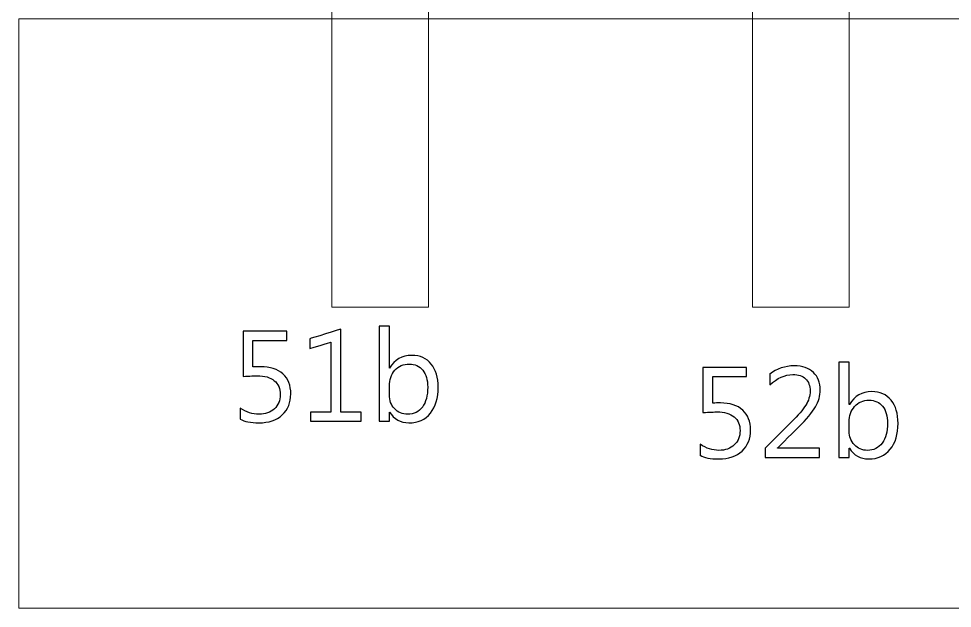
# Model space of a CAD drawing. Header units: centimetres. Extents: x -494 to 505, y -672 to 577.
# Drawn here: x 2.4 to 80.5, y -24.5 to 24.8 of the extents above; entities that cross this region are included whole.
import ezdxf

# ---------------------------------------------------------------- set-up
doc = ezdxf.new("R2010")
doc.units = ezdxf.units.CM
doc.header["$MEASUREMENT"] = 0
doc.layers.add('Camada 1', color=7, linetype='Continuous')
doc.layers.add('Camada 2', color=10, linetype='Continuous')

msp = doc.modelspace()

# ---------------------------------------------------------------- linework, layer by layer
at = {"layer": 'Camada 1', "lineweight": 9}
for points in [[(28.62453, 0.691896), (36.68649, 0.691896), (36.68649, 49.554384), (28.62453, 49.554384), (28.62453, 0.691896)], [(63.77813, 0.691896), (71.84009, 0.691896), (71.84009, 49.554384), (63.77813, 49.554384), (63.77813, 0.691896)], [(2.444242, -24.468328), (202.85837, -24.468328), (202.85837, 24.816308), (2.444242, 24.816308), (2.444242, -24.468328)]]:
    msp.add_lwpolyline(points, close=True, dxfattribs=at)
at = {"layer": 'Camada 2'}
for points, knots in [([(20.960588, -8.65124), (20.960588, -8.65124), (20.960588, -7.737348), (20.960588, -7.737348), (20.960588, -7.737348), (21.474938, -8.074152), (21.998178, -8.242808), (22.530308, -8.242808), (22.530308, -8.242808), (23.062692, -8.242808), (23.490936, -8.092186), (23.817072, -7.791196), (23.817072, -7.791196), (24.141684, -7.49173), (24.304752, -7.092188), (24.304752, -6.595618), (24.304752, -6.595618), (24.304752, -6.102858), (24.137874, -5.71754), (23.806404, -5.441696), (23.806404, -5.441696), (23.473156, -5.165598), (22.998176, -5.027676), (22.378162, -5.027676), (22.378162, -5.027676), (22.168358, -5.027676), (21.77415, -5.049012), (21.197062, -5.090414), (21.197062, -5.090414), (21.197062, -5.090414), (21.197062, -1.307084), (21.197062, -1.307084), (21.197062, -1.307084), (21.197062, -1.307084), (24.842216, -1.307084), (24.842216, -1.307084), (24.842216, -1.307084), (24.842216, -1.307084), (24.842216, -2.081276), (24.842216, -2.081276), (24.842216, -2.081276), (24.842216, -2.081276), (22.01418, -2.081276), (22.01418, -2.081276), (22.01418, -2.081276), (22.01418, -2.081276), (22.01418, -4.29641), (22.01418, -4.29641), (22.01418, -4.29641), (22.245574, -4.282186), (22.45868, -4.27482), (22.655784, -4.27482), (22.655784, -4.27482), (23.460456, -4.27482), (24.08428, -4.477512), (24.52497, -4.88061), (24.52497, -4.88061), (24.965914, -5.283962), (25.186386, -5.837682), (25.186386, -6.540246), (25.186386, -6.540246), (25.186386, -7.267702), (24.949912, -7.853934), (24.474932, -8.296402), (24.474932, -8.296402), (23.999952, -8.740902), (23.34768, -8.963152), (22.521418, -8.963152), (22.521418, -8.963152), (21.824442, -8.963152), (21.304504, -8.859266), (20.960588, -8.65124)], [0, 0, 0, 0, 0.052631579, 0.052631579, 0.052631579, 0.052631589, 0.105263158, 0.105263158, 0.105263158, 0.105263168, 0.157894737, 0.157894737, 0.157894737, 0.157894747, 0.210526316, 0.210526316, 0.210526316, 0.210526326, 0.263157895, 0.263157895, 0.263157895, 0.263157905, 0.315789474, 0.315789474, 0.315789474, 0.315789484, 0.368421053, 0.368421053, 0.368421053, 0.368421063, 0.421052632, 0.421052632, 0.421052632, 0.421052642, 0.473684211, 0.473684211, 0.473684211, 0.473684221, 0.526315789, 0.526315789, 0.526315789, 0.526315799, 0.578947368, 0.578947368, 0.578947368, 0.578947378, 0.631578947, 0.631578947, 0.631578947, 0.631578957, 0.684210526, 0.684210526, 0.684210526, 0.684210536, 0.736842105, 0.736842105, 0.736842105, 0.736842115, 0.789473684, 0.789473684, 0.789473684, 0.789473694, 0.842105263, 0.842105263, 0.842105263, 0.842105273, 0.894736842, 0.894736842, 0.894736842, 0.894736852, 1, 1, 1, 1]), ([(31.078932, -8.83412), (31.078932, -8.83412), (26.820876, -8.83412), (26.820876, -8.83412), (26.820876, -8.83412), (26.820876, -8.83412), (26.820876, -8.081518), (26.820876, -8.081518), (26.820876, -8.081518), (26.820876, -8.081518), (28.519628, -8.081518), (28.519628, -8.081518), (28.519628, -8.081518), (28.519628, -8.081518), (28.519628, -2.228342), (28.519628, -2.228342), (28.519628, -2.228342), (28.519628, -2.228342), (26.777696, -2.748026), (26.777696, -2.748026), (26.777696, -2.748026), (26.777696, -2.748026), (26.777696, -1.930908), (26.777696, -1.930908), (26.777696, -1.930908), (26.777696, -1.930908), (29.379926, -1.135126), (29.379926, -1.135126), (29.379926, -1.135126), (29.379926, -1.135126), (29.379926, -8.081518), (29.379926, -8.081518), (29.379926, -8.081518), (29.379926, -8.081518), (31.078932, -8.081518), (31.078932, -8.081518), (31.078932, -8.081518), (31.078932, -8.081518), (31.078932, -8.83412), (31.078932, -8.83412)], [0, 0, 0, 0, 0.090909091, 0.090909091, 0.090909091, 0.090909101, 0.181818182, 0.181818182, 0.181818182, 0.181818192, 0.272727273, 0.272727273, 0.272727273, 0.272727283, 0.363636364, 0.363636364, 0.363636364, 0.363636374, 0.454545455, 0.454545455, 0.454545455, 0.454545465, 0.545454545, 0.545454545, 0.545454545, 0.545454555, 0.636363636, 0.636363636, 0.636363636, 0.636363646, 0.727272727, 0.727272727, 0.727272727, 0.727272737, 0.818181818, 0.818181818, 0.818181818, 0.818181828, 1, 1, 1, 1]), ([(33.444434, -8.063484), (33.444434, -8.063484), (33.423098, -8.063484), (33.423098, -8.063484), (33.423098, -8.063484), (33.423098, -8.063484), (33.423098, -8.83412), (33.423098, -8.83412), (33.423098, -8.83412), (33.423098, -8.83412), (32.5628, -8.83412), (32.5628, -8.83412), (32.5628, -8.83412), (32.5628, -8.83412), (32.5628, -0.877062), (32.5628, -0.877062), (32.5628, -0.877062), (32.5628, -0.877062), (33.423098, -0.877062), (33.423098, -0.877062), (33.423098, -0.877062), (33.423098, -0.877062), (33.423098, -4.39674), (33.423098, -4.39674), (33.423098, -4.39674), (33.423098, -4.39674), (33.444434, -4.39674), (33.444434, -4.39674), (33.444434, -4.39674), (33.867598, -3.685286), (34.487612, -3.32867), (35.302952, -3.32867), (35.302952, -3.32867), (35.99307, -3.32867), (36.532312, -3.5687), (36.922964, -4.050792), (36.922964, -4.050792), (37.31387, -4.532884), (37.509196, -5.178044), (37.509196, -5.988304), (37.509196, -5.988304), (37.509196, -6.887972), (37.290502, -7.610094), (36.853114, -8.151368), (36.853114, -8.151368), (36.414202, -8.692642), (35.815524, -8.963152), (35.055556, -8.963152), (35.055556, -8.963152), (34.34588, -8.963152), (33.808416, -8.66394), (33.444434, -8.063484)], [0, 0, 0, 0, 0.071428571, 0.071428571, 0.071428571, 0.071428581, 0.142857143, 0.142857143, 0.142857143, 0.142857153, 0.214285714, 0.214285714, 0.214285714, 0.214285724, 0.285714286, 0.285714286, 0.285714286, 0.285714296, 0.357142857, 0.357142857, 0.357142857, 0.357142867, 0.428571429, 0.428571429, 0.428571429, 0.428571439, 0.5, 0.5, 0.5, 0.50000001, 0.571428571, 0.571428571, 0.571428571, 0.571428581, 0.642857143, 0.642857143, 0.642857143, 0.642857153, 0.714285714, 0.714285714, 0.714285714, 0.714285724, 0.785714286, 0.785714286, 0.785714286, 0.785714296, 0.857142857, 0.857142857, 0.857142857, 0.857142867, 1, 1, 1, 1]), ([(71.874634, -11.086084), (71.874634, -11.086084), (71.853298, -11.086084), (71.853298, -11.086084), (71.853298, -11.086084), (71.853298, -11.086084), (71.853298, -11.85672), (71.853298, -11.85672), (71.853298, -11.85672), (71.853298, -11.85672), (70.993, -11.85672), (70.993, -11.85672), (70.993, -11.85672), (70.993, -11.85672), (70.993, -3.899662), (70.993, -3.899662), (70.993, -3.899662), (70.993, -3.899662), (71.853298, -3.899662), (71.853298, -3.899662), (71.853298, -3.899662), (71.853298, -3.899662), (71.853298, -7.41934), (71.853298, -7.41934), (71.853298, -7.41934), (71.853298, -7.41934), (71.874634, -7.41934), (71.874634, -7.41934), (71.874634, -7.41934), (72.297798, -6.707886), (72.917812, -6.35127), (73.733152, -6.35127), (73.733152, -6.35127), (74.42327, -6.35127), (74.962512, -6.5913), (75.353164, -7.073392), (75.353164, -7.073392), (75.74407, -7.555484), (75.939396, -8.200644), (75.939396, -9.010904), (75.939396, -9.010904), (75.939396, -9.910572), (75.720702, -10.632694), (75.283314, -11.173968), (75.283314, -11.173968), (74.844402, -11.715242), (74.245724, -11.985752), (73.485756, -11.985752), (73.485756, -11.985752), (72.77608, -11.985752), (72.238616, -11.68654), (71.874634, -11.086084)], [0, 0, 0, 0, 0.071428571, 0.071428571, 0.071428571, 0.071428581, 0.142857143, 0.142857143, 0.142857143, 0.142857153, 0.214285714, 0.214285714, 0.214285714, 0.214285724, 0.285714286, 0.285714286, 0.285714286, 0.285714296, 0.357142857, 0.357142857, 0.357142857, 0.357142867, 0.428571429, 0.428571429, 0.428571429, 0.428571439, 0.5, 0.5, 0.5, 0.50000001, 0.571428571, 0.571428571, 0.571428571, 0.571428581, 0.642857143, 0.642857143, 0.642857143, 0.642857153, 0.714285714, 0.714285714, 0.714285714, 0.714285724, 0.785714286, 0.785714286, 0.785714286, 0.785714296, 0.857142857, 0.857142857, 0.857142857, 0.857142867, 1, 1, 1, 1]), ([(33.423098, -5.88772), (33.423098, -5.88772), (33.423098, -6.640576), (33.423098, -6.640576), (33.423098, -6.640576), (33.423098, -7.086854), (33.568132, -7.464806), (33.856676, -7.776718), (33.856676, -7.776718), (34.14522, -8.086852), (34.512758, -8.242808), (34.957004, -8.242808), (34.957004, -8.242808), (35.47872, -8.242808), (35.887152, -8.041894), (36.183062, -7.642352), (36.183062, -7.642352), (36.478718, -7.241032), (36.627308, -6.68528), (36.627308, -5.972048), (36.627308, -5.972048), (36.627308, -5.371592), (36.489386, -4.900422), (36.21151, -4.559808), (36.21151, -4.559808), (35.935666, -4.219448), (35.561016, -4.049014), (35.087814, -4.049014), (35.087814, -4.049014), (34.587942, -4.049014), (34.18459, -4.223004), (33.880044, -4.572508), (33.880044, -4.572508), (33.575498, -4.921758), (33.423098, -5.360924), (33.423098, -5.88772)], [0, 0, 0, 0, 0.1, 0.1, 0.1, 0.10000001, 0.2, 0.2, 0.2, 0.20000001, 0.3, 0.3, 0.3, 0.30000001, 0.4, 0.4, 0.4, 0.40000001, 0.5, 0.5, 0.5, 0.50000001, 0.6, 0.6, 0.6, 0.60000001, 0.7, 0.7, 0.7, 0.70000001, 0.8, 0.8, 0.8, 0.80000001, 1, 1, 1, 1]), ([(59.390788, -11.67384), (59.390788, -11.67384), (59.390788, -10.759948), (59.390788, -10.759948), (59.390788, -10.759948), (59.905138, -11.096752), (60.428378, -11.265408), (60.960508, -11.265408), (60.960508, -11.265408), (61.492892, -11.265408), (61.921136, -11.114786), (62.247272, -10.813796), (62.247272, -10.813796), (62.571884, -10.51433), (62.734952, -10.114788), (62.734952, -9.618218), (62.734952, -9.618218), (62.734952, -9.125458), (62.568074, -8.74014), (62.236604, -8.464296), (62.236604, -8.464296), (61.903356, -8.188198), (61.428376, -8.050276), (60.808362, -8.050276), (60.808362, -8.050276), (60.598558, -8.050276), (60.20435, -8.071612), (59.627262, -8.113014), (59.627262, -8.113014), (59.627262, -8.113014), (59.627262, -4.329684), (59.627262, -4.329684), (59.627262, -4.329684), (59.627262, -4.329684), (63.272416, -4.329684), (63.272416, -4.329684), (63.272416, -4.329684), (63.272416, -4.329684), (63.272416, -5.103876), (63.272416, -5.103876), (63.272416, -5.103876), (63.272416, -5.103876), (60.44438, -5.103876), (60.44438, -5.103876), (60.44438, -5.103876), (60.44438, -5.103876), (60.44438, -7.31901), (60.44438, -7.31901), (60.44438, -7.31901), (60.675774, -7.304786), (60.88888, -7.29742), (61.085984, -7.29742), (61.085984, -7.29742), (61.890656, -7.29742), (62.51448, -7.500112), (62.95517, -7.90321), (62.95517, -7.90321), (63.396114, -8.306562), (63.616586, -8.860282), (63.616586, -9.562846), (63.616586, -9.562846), (63.616586, -10.290302), (63.380112, -10.876534), (62.905132, -11.319002), (62.905132, -11.319002), (62.430152, -11.763502), (61.77788, -11.985752), (60.951618, -11.985752), (60.951618, -11.985752), (60.254642, -11.985752), (59.734704, -11.881866), (59.390788, -11.67384)], [0, 0, 0, 0, 0.052631579, 0.052631579, 0.052631579, 0.052631589, 0.105263158, 0.105263158, 0.105263158, 0.105263168, 0.157894737, 0.157894737, 0.157894737, 0.157894747, 0.210526316, 0.210526316, 0.210526316, 0.210526326, 0.263157895, 0.263157895, 0.263157895, 0.263157905, 0.315789474, 0.315789474, 0.315789474, 0.315789484, 0.368421053, 0.368421053, 0.368421053, 0.368421063, 0.421052632, 0.421052632, 0.421052632, 0.421052642, 0.473684211, 0.473684211, 0.473684211, 0.473684221, 0.526315789, 0.526315789, 0.526315789, 0.526315799, 0.578947368, 0.578947368, 0.578947368, 0.578947378, 0.631578947, 0.631578947, 0.631578947, 0.631578957, 0.684210526, 0.684210526, 0.684210526, 0.684210536, 0.736842105, 0.736842105, 0.736842105, 0.736842115, 0.789473684, 0.789473684, 0.789473684, 0.789473694, 0.842105263, 0.842105263, 0.842105263, 0.842105273, 0.894736842, 0.894736842, 0.894736842, 0.894736852, 1, 1, 1, 1]), ([(69.369432, -11.85672), (69.369432, -11.85672), (64.831722, -11.85672), (64.831722, -11.85672), (64.831722, -11.85672), (64.831722, -11.85672), (64.831722, -11.093196), (64.831722, -11.093196), (64.831722, -11.093196), (64.831722, -11.093196), (67.025266, -8.89254), (67.025266, -8.89254), (67.025266, -8.89254), (67.586098, -8.331708), (67.985894, -7.865618), (68.224146, -7.492746), (68.224146, -7.492746), (68.46443, -7.120128), (68.584318, -6.720332), (68.584318, -6.297422), (68.584318, -6.297422), (68.584318, -5.863844), (68.46062, -5.526786), (68.2117, -5.288534), (68.2117, -5.288534), (67.962526, -5.050282), (67.609466, -4.931918), (67.150742, -4.931918), (67.150742, -4.931918), (66.478658, -4.931918), (65.835276, -5.218684), (65.218818, -5.792216), (65.218818, -5.792216), (65.218818, -5.792216), (65.218818, -4.888992), (65.218818, -4.888992), (65.218818, -4.888992), (65.806574, -4.430014), (66.491104, -4.200652), (67.27063, -4.200652), (67.27063, -4.200652), (67.942714, -4.200652), (68.471542, -4.383532), (68.85686, -4.74726), (68.85686, -4.74726), (69.242178, -5.110988), (69.433948, -5.600446), (69.433948, -6.213348), (69.433948, -6.213348), (69.433948, -6.69544), (69.30136, -7.168388), (69.034152, -7.629144), (69.034152, -7.629144), (68.768976, -8.089646), (68.29044, -8.6614), (67.600576, -9.344152), (67.600576, -9.344152), (67.600576, -9.344152), (65.863978, -11.060938), (65.863978, -11.060938), (65.863978, -11.060938), (65.863978, -11.060938), (65.863978, -11.082528), (65.863978, -11.082528), (65.863978, -11.082528), (65.863978, -11.082528), (69.369432, -11.082528), (69.369432, -11.082528), (69.369432, -11.082528), (69.369432, -11.082528), (69.369432, -11.85672), (69.369432, -11.85672)], [0, 0, 0, 0, 0.052631579, 0.052631579, 0.052631579, 0.052631589, 0.105263158, 0.105263158, 0.105263158, 0.105263168, 0.157894737, 0.157894737, 0.157894737, 0.157894747, 0.210526316, 0.210526316, 0.210526316, 0.210526326, 0.263157895, 0.263157895, 0.263157895, 0.263157905, 0.315789474, 0.315789474, 0.315789474, 0.315789484, 0.368421053, 0.368421053, 0.368421053, 0.368421063, 0.421052632, 0.421052632, 0.421052632, 0.421052642, 0.473684211, 0.473684211, 0.473684211, 0.473684221, 0.526315789, 0.526315789, 0.526315789, 0.526315799, 0.578947368, 0.578947368, 0.578947368, 0.578947378, 0.631578947, 0.631578947, 0.631578947, 0.631578957, 0.684210526, 0.684210526, 0.684210526, 0.684210536, 0.736842105, 0.736842105, 0.736842105, 0.736842115, 0.789473684, 0.789473684, 0.789473684, 0.789473694, 0.842105263, 0.842105263, 0.842105263, 0.842105273, 0.894736842, 0.894736842, 0.894736842, 0.894736852, 1, 1, 1, 1]), ([(71.853298, -8.91032), (71.853298, -8.91032), (71.853298, -9.663176), (71.853298, -9.663176), (71.853298, -9.663176), (71.853298, -10.109454), (71.998332, -10.487406), (72.286876, -10.799318), (72.286876, -10.799318), (72.57542, -11.109452), (72.942958, -11.265408), (73.387204, -11.265408), (73.387204, -11.265408), (73.90892, -11.265408), (74.317352, -11.064494), (74.613262, -10.664952), (74.613262, -10.664952), (74.908918, -10.263632), (75.057508, -9.70788), (75.057508, -8.994648), (75.057508, -8.994648), (75.057508, -8.394192), (74.919586, -7.923022), (74.64171, -7.582408), (74.64171, -7.582408), (74.365866, -7.242048), (73.991216, -7.071614), (73.518014, -7.071614), (73.518014, -7.071614), (73.018142, -7.071614), (72.61479, -7.245604), (72.310244, -7.595108), (72.310244, -7.595108), (72.005698, -7.944358), (71.853298, -8.383524), (71.853298, -8.91032)], [0, 0, 0, 0, 0.1, 0.1, 0.1, 0.10000001, 0.2, 0.2, 0.2, 0.20000001, 0.3, 0.3, 0.3, 0.30000001, 0.4, 0.4, 0.4, 0.40000001, 0.5, 0.5, 0.5, 0.50000001, 0.6, 0.6, 0.6, 0.60000001, 0.7, 0.7, 0.7, 0.70000001, 0.8, 0.8, 0.8, 0.80000001, 1, 1, 1, 1])]:
    msp.add_open_spline(points, degree=3, knots=knots, dxfattribs=at)
at = {"layer": 'Camada 2', "lineweight": 9}
for points, knots in [([(20.960588, -8.65124), (20.960588, -8.65124), (20.960588, -7.737348), (20.960588, -7.737348), (20.960588, -7.737348), (21.474938, -8.074152), (21.998178, -8.242808), (22.530308, -8.242808), (22.530308, -8.242808), (23.062692, -8.242808), (23.490936, -8.092186), (23.817072, -7.791196), (23.817072, -7.791196), (24.141684, -7.49173), (24.304752, -7.092188), (24.304752, -6.595618), (24.304752, -6.595618), (24.304752, -6.102858), (24.137874, -5.71754), (23.806404, -5.441696), (23.806404, -5.441696), (23.473156, -5.165598), (22.998176, -5.027676), (22.378162, -5.027676), (22.378162, -5.027676), (22.168358, -5.027676), (21.77415, -5.049012), (21.197062, -5.090414), (21.197062, -5.090414), (21.197062, -5.090414), (21.197062, -1.307084), (21.197062, -1.307084), (21.197062, -1.307084), (21.197062, -1.307084), (24.842216, -1.307084), (24.842216, -1.307084), (24.842216, -1.307084), (24.842216, -1.307084), (24.842216, -2.081276), (24.842216, -2.081276), (24.842216, -2.081276), (24.842216, -2.081276), (22.01418, -2.081276), (22.01418, -2.081276), (22.01418, -2.081276), (22.01418, -2.081276), (22.01418, -4.29641), (22.01418, -4.29641), (22.01418, -4.29641), (22.245574, -4.282186), (22.45868, -4.27482), (22.655784, -4.27482), (22.655784, -4.27482), (23.460456, -4.27482), (24.08428, -4.477512), (24.52497, -4.88061), (24.52497, -4.88061), (24.965914, -5.283962), (25.186386, -5.837682), (25.186386, -6.540246), (25.186386, -6.540246), (25.186386, -7.267702), (24.949912, -7.853934), (24.474932, -8.296402), (24.474932, -8.296402), (23.999952, -8.740902), (23.34768, -8.963152), (22.521418, -8.963152), (22.521418, -8.963152), (21.824442, -8.963152), (21.304504, -8.859266), (20.960588, -8.65124)], [0, 0, 0, 0, 0.052631579, 0.052631579, 0.052631579, 0.052631589, 0.105263158, 0.105263158, 0.105263158, 0.105263168, 0.157894737, 0.157894737, 0.157894737, 0.157894747, 0.210526316, 0.210526316, 0.210526316, 0.210526326, 0.263157895, 0.263157895, 0.263157895, 0.263157905, 0.315789474, 0.315789474, 0.315789474, 0.315789484, 0.368421053, 0.368421053, 0.368421053, 0.368421063, 0.421052632, 0.421052632, 0.421052632, 0.421052642, 0.473684211, 0.473684211, 0.473684211, 0.473684221, 0.526315789, 0.526315789, 0.526315789, 0.526315799, 0.578947368, 0.578947368, 0.578947368, 0.578947378, 0.631578947, 0.631578947, 0.631578947, 0.631578957, 0.684210526, 0.684210526, 0.684210526, 0.684210536, 0.736842105, 0.736842105, 0.736842105, 0.736842115, 0.789473684, 0.789473684, 0.789473684, 0.789473694, 0.842105263, 0.842105263, 0.842105263, 0.842105273, 0.894736842, 0.894736842, 0.894736842, 0.894736852, 1, 1, 1, 1]), ([(31.078932, -8.83412), (31.078932, -8.83412), (26.820876, -8.83412), (26.820876, -8.83412), (26.820876, -8.83412), (26.820876, -8.83412), (26.820876, -8.081518), (26.820876, -8.081518), (26.820876, -8.081518), (26.820876, -8.081518), (28.519628, -8.081518), (28.519628, -8.081518), (28.519628, -8.081518), (28.519628, -8.081518), (28.519628, -2.228342), (28.519628, -2.228342), (28.519628, -2.228342), (28.519628, -2.228342), (26.777696, -2.748026), (26.777696, -2.748026), (26.777696, -2.748026), (26.777696, -2.748026), (26.777696, -1.930908), (26.777696, -1.930908), (26.777696, -1.930908), (26.777696, -1.930908), (29.379926, -1.135126), (29.379926, -1.135126), (29.379926, -1.135126), (29.379926, -1.135126), (29.379926, -8.081518), (29.379926, -8.081518), (29.379926, -8.081518), (29.379926, -8.081518), (31.078932, -8.081518), (31.078932, -8.081518), (31.078932, -8.081518), (31.078932, -8.081518), (31.078932, -8.83412), (31.078932, -8.83412)], [0, 0, 0, 0, 0.090909091, 0.090909091, 0.090909091, 0.090909101, 0.181818182, 0.181818182, 0.181818182, 0.181818192, 0.272727273, 0.272727273, 0.272727273, 0.272727283, 0.363636364, 0.363636364, 0.363636364, 0.363636374, 0.454545455, 0.454545455, 0.454545455, 0.454545465, 0.545454545, 0.545454545, 0.545454545, 0.545454555, 0.636363636, 0.636363636, 0.636363636, 0.636363646, 0.727272727, 0.727272727, 0.727272727, 0.727272737, 0.818181818, 0.818181818, 0.818181818, 0.818181828, 1, 1, 1, 1]), ([(33.444434, -8.063484), (33.444434, -8.063484), (33.423098, -8.063484), (33.423098, -8.063484), (33.423098, -8.063484), (33.423098, -8.063484), (33.423098, -8.83412), (33.423098, -8.83412), (33.423098, -8.83412), (33.423098, -8.83412), (32.5628, -8.83412), (32.5628, -8.83412), (32.5628, -8.83412), (32.5628, -8.83412), (32.5628, -0.877062), (32.5628, -0.877062), (32.5628, -0.877062), (32.5628, -0.877062), (33.423098, -0.877062), (33.423098, -0.877062), (33.423098, -0.877062), (33.423098, -0.877062), (33.423098, -4.39674), (33.423098, -4.39674), (33.423098, -4.39674), (33.423098, -4.39674), (33.444434, -4.39674), (33.444434, -4.39674), (33.444434, -4.39674), (33.867598, -3.685286), (34.487612, -3.32867), (35.302952, -3.32867), (35.302952, -3.32867), (35.99307, -3.32867), (36.532312, -3.5687), (36.922964, -4.050792), (36.922964, -4.050792), (37.31387, -4.532884), (37.509196, -5.178044), (37.509196, -5.988304), (37.509196, -5.988304), (37.509196, -6.887972), (37.290502, -7.610094), (36.853114, -8.151368), (36.853114, -8.151368), (36.414202, -8.692642), (35.815524, -8.963152), (35.055556, -8.963152), (35.055556, -8.963152), (34.34588, -8.963152), (33.808416, -8.66394), (33.444434, -8.063484)], [0, 0, 0, 0, 0.071428571, 0.071428571, 0.071428571, 0.071428581, 0.142857143, 0.142857143, 0.142857143, 0.142857153, 0.214285714, 0.214285714, 0.214285714, 0.214285724, 0.285714286, 0.285714286, 0.285714286, 0.285714296, 0.357142857, 0.357142857, 0.357142857, 0.357142867, 0.428571429, 0.428571429, 0.428571429, 0.428571439, 0.5, 0.5, 0.5, 0.50000001, 0.571428571, 0.571428571, 0.571428571, 0.571428581, 0.642857143, 0.642857143, 0.642857143, 0.642857153, 0.714285714, 0.714285714, 0.714285714, 0.714285724, 0.785714286, 0.785714286, 0.785714286, 0.785714296, 0.857142857, 0.857142857, 0.857142857, 0.857142867, 1, 1, 1, 1]), ([(71.874634, -11.086084), (71.874634, -11.086084), (71.853298, -11.086084), (71.853298, -11.086084), (71.853298, -11.086084), (71.853298, -11.086084), (71.853298, -11.85672), (71.853298, -11.85672), (71.853298, -11.85672), (71.853298, -11.85672), (70.993, -11.85672), (70.993, -11.85672), (70.993, -11.85672), (70.993, -11.85672), (70.993, -3.899662), (70.993, -3.899662), (70.993, -3.899662), (70.993, -3.899662), (71.853298, -3.899662), (71.853298, -3.899662), (71.853298, -3.899662), (71.853298, -3.899662), (71.853298, -7.41934), (71.853298, -7.41934), (71.853298, -7.41934), (71.853298, -7.41934), (71.874634, -7.41934), (71.874634, -7.41934), (71.874634, -7.41934), (72.297798, -6.707886), (72.917812, -6.35127), (73.733152, -6.35127), (73.733152, -6.35127), (74.42327, -6.35127), (74.962512, -6.5913), (75.353164, -7.073392), (75.353164, -7.073392), (75.74407, -7.555484), (75.939396, -8.200644), (75.939396, -9.010904), (75.939396, -9.010904), (75.939396, -9.910572), (75.720702, -10.632694), (75.283314, -11.173968), (75.283314, -11.173968), (74.844402, -11.715242), (74.245724, -11.985752), (73.485756, -11.985752), (73.485756, -11.985752), (72.77608, -11.985752), (72.238616, -11.68654), (71.874634, -11.086084)], [0, 0, 0, 0, 0.071428571, 0.071428571, 0.071428571, 0.071428581, 0.142857143, 0.142857143, 0.142857143, 0.142857153, 0.214285714, 0.214285714, 0.214285714, 0.214285724, 0.285714286, 0.285714286, 0.285714286, 0.285714296, 0.357142857, 0.357142857, 0.357142857, 0.357142867, 0.428571429, 0.428571429, 0.428571429, 0.428571439, 0.5, 0.5, 0.5, 0.50000001, 0.571428571, 0.571428571, 0.571428571, 0.571428581, 0.642857143, 0.642857143, 0.642857143, 0.642857153, 0.714285714, 0.714285714, 0.714285714, 0.714285724, 0.785714286, 0.785714286, 0.785714286, 0.785714296, 0.857142857, 0.857142857, 0.857142857, 0.857142867, 1, 1, 1, 1]), ([(33.423098, -5.88772), (33.423098, -5.88772), (33.423098, -6.640576), (33.423098, -6.640576), (33.423098, -6.640576), (33.423098, -7.086854), (33.568132, -7.464806), (33.856676, -7.776718), (33.856676, -7.776718), (34.14522, -8.086852), (34.512758, -8.242808), (34.957004, -8.242808), (34.957004, -8.242808), (35.47872, -8.242808), (35.887152, -8.041894), (36.183062, -7.642352), (36.183062, -7.642352), (36.478718, -7.241032), (36.627308, -6.68528), (36.627308, -5.972048), (36.627308, -5.972048), (36.627308, -5.371592), (36.489386, -4.900422), (36.21151, -4.559808), (36.21151, -4.559808), (35.935666, -4.219448), (35.561016, -4.049014), (35.087814, -4.049014), (35.087814, -4.049014), (34.587942, -4.049014), (34.18459, -4.223004), (33.880044, -4.572508), (33.880044, -4.572508), (33.575498, -4.921758), (33.423098, -5.360924), (33.423098, -5.88772)], [0, 0, 0, 0, 0.1, 0.1, 0.1, 0.10000001, 0.2, 0.2, 0.2, 0.20000001, 0.3, 0.3, 0.3, 0.30000001, 0.4, 0.4, 0.4, 0.40000001, 0.5, 0.5, 0.5, 0.50000001, 0.6, 0.6, 0.6, 0.60000001, 0.7, 0.7, 0.7, 0.70000001, 0.8, 0.8, 0.8, 0.80000001, 1, 1, 1, 1]), ([(59.390788, -11.67384), (59.390788, -11.67384), (59.390788, -10.759948), (59.390788, -10.759948), (59.390788, -10.759948), (59.905138, -11.096752), (60.428378, -11.265408), (60.960508, -11.265408), (60.960508, -11.265408), (61.492892, -11.265408), (61.921136, -11.114786), (62.247272, -10.813796), (62.247272, -10.813796), (62.571884, -10.51433), (62.734952, -10.114788), (62.734952, -9.618218), (62.734952, -9.618218), (62.734952, -9.125458), (62.568074, -8.74014), (62.236604, -8.464296), (62.236604, -8.464296), (61.903356, -8.188198), (61.428376, -8.050276), (60.808362, -8.050276), (60.808362, -8.050276), (60.598558, -8.050276), (60.20435, -8.071612), (59.627262, -8.113014), (59.627262, -8.113014), (59.627262, -8.113014), (59.627262, -4.329684), (59.627262, -4.329684), (59.627262, -4.329684), (59.627262, -4.329684), (63.272416, -4.329684), (63.272416, -4.329684), (63.272416, -4.329684), (63.272416, -4.329684), (63.272416, -5.103876), (63.272416, -5.103876), (63.272416, -5.103876), (63.272416, -5.103876), (60.44438, -5.103876), (60.44438, -5.103876), (60.44438, -5.103876), (60.44438, -5.103876), (60.44438, -7.31901), (60.44438, -7.31901), (60.44438, -7.31901), (60.675774, -7.304786), (60.88888, -7.29742), (61.085984, -7.29742), (61.085984, -7.29742), (61.890656, -7.29742), (62.51448, -7.500112), (62.95517, -7.90321), (62.95517, -7.90321), (63.396114, -8.306562), (63.616586, -8.860282), (63.616586, -9.562846), (63.616586, -9.562846), (63.616586, -10.290302), (63.380112, -10.876534), (62.905132, -11.319002), (62.905132, -11.319002), (62.430152, -11.763502), (61.77788, -11.985752), (60.951618, -11.985752), (60.951618, -11.985752), (60.254642, -11.985752), (59.734704, -11.881866), (59.390788, -11.67384)], [0, 0, 0, 0, 0.052631579, 0.052631579, 0.052631579, 0.052631589, 0.105263158, 0.105263158, 0.105263158, 0.105263168, 0.157894737, 0.157894737, 0.157894737, 0.157894747, 0.210526316, 0.210526316, 0.210526316, 0.210526326, 0.263157895, 0.263157895, 0.263157895, 0.263157905, 0.315789474, 0.315789474, 0.315789474, 0.315789484, 0.368421053, 0.368421053, 0.368421053, 0.368421063, 0.421052632, 0.421052632, 0.421052632, 0.421052642, 0.473684211, 0.473684211, 0.473684211, 0.473684221, 0.526315789, 0.526315789, 0.526315789, 0.526315799, 0.578947368, 0.578947368, 0.578947368, 0.578947378, 0.631578947, 0.631578947, 0.631578947, 0.631578957, 0.684210526, 0.684210526, 0.684210526, 0.684210536, 0.736842105, 0.736842105, 0.736842105, 0.736842115, 0.789473684, 0.789473684, 0.789473684, 0.789473694, 0.842105263, 0.842105263, 0.842105263, 0.842105273, 0.894736842, 0.894736842, 0.894736842, 0.894736852, 1, 1, 1, 1]), ([(69.369432, -11.85672), (69.369432, -11.85672), (64.831722, -11.85672), (64.831722, -11.85672), (64.831722, -11.85672), (64.831722, -11.85672), (64.831722, -11.093196), (64.831722, -11.093196), (64.831722, -11.093196), (64.831722, -11.093196), (67.025266, -8.89254), (67.025266, -8.89254), (67.025266, -8.89254), (67.586098, -8.331708), (67.985894, -7.865618), (68.224146, -7.492746), (68.224146, -7.492746), (68.46443, -7.120128), (68.584318, -6.720332), (68.584318, -6.297422), (68.584318, -6.297422), (68.584318, -5.863844), (68.46062, -5.526786), (68.2117, -5.288534), (68.2117, -5.288534), (67.962526, -5.050282), (67.609466, -4.931918), (67.150742, -4.931918), (67.150742, -4.931918), (66.478658, -4.931918), (65.835276, -5.218684), (65.218818, -5.792216), (65.218818, -5.792216), (65.218818, -5.792216), (65.218818, -4.888992), (65.218818, -4.888992), (65.218818, -4.888992), (65.806574, -4.430014), (66.491104, -4.200652), (67.27063, -4.200652), (67.27063, -4.200652), (67.942714, -4.200652), (68.471542, -4.383532), (68.85686, -4.74726), (68.85686, -4.74726), (69.242178, -5.110988), (69.433948, -5.600446), (69.433948, -6.213348), (69.433948, -6.213348), (69.433948, -6.69544), (69.30136, -7.168388), (69.034152, -7.629144), (69.034152, -7.629144), (68.768976, -8.089646), (68.29044, -8.6614), (67.600576, -9.344152), (67.600576, -9.344152), (67.600576, -9.344152), (65.863978, -11.060938), (65.863978, -11.060938), (65.863978, -11.060938), (65.863978, -11.060938), (65.863978, -11.082528), (65.863978, -11.082528), (65.863978, -11.082528), (65.863978, -11.082528), (69.369432, -11.082528), (69.369432, -11.082528), (69.369432, -11.082528), (69.369432, -11.082528), (69.369432, -11.85672), (69.369432, -11.85672)], [0, 0, 0, 0, 0.052631579, 0.052631579, 0.052631579, 0.052631589, 0.105263158, 0.105263158, 0.105263158, 0.105263168, 0.157894737, 0.157894737, 0.157894737, 0.157894747, 0.210526316, 0.210526316, 0.210526316, 0.210526326, 0.263157895, 0.263157895, 0.263157895, 0.263157905, 0.315789474, 0.315789474, 0.315789474, 0.315789484, 0.368421053, 0.368421053, 0.368421053, 0.368421063, 0.421052632, 0.421052632, 0.421052632, 0.421052642, 0.473684211, 0.473684211, 0.473684211, 0.473684221, 0.526315789, 0.526315789, 0.526315789, 0.526315799, 0.578947368, 0.578947368, 0.578947368, 0.578947378, 0.631578947, 0.631578947, 0.631578947, 0.631578957, 0.684210526, 0.684210526, 0.684210526, 0.684210536, 0.736842105, 0.736842105, 0.736842105, 0.736842115, 0.789473684, 0.789473684, 0.789473684, 0.789473694, 0.842105263, 0.842105263, 0.842105263, 0.842105273, 0.894736842, 0.894736842, 0.894736842, 0.894736852, 1, 1, 1, 1]), ([(71.853298, -8.91032), (71.853298, -8.91032), (71.853298, -9.663176), (71.853298, -9.663176), (71.853298, -9.663176), (71.853298, -10.109454), (71.998332, -10.487406), (72.286876, -10.799318), (72.286876, -10.799318), (72.57542, -11.109452), (72.942958, -11.265408), (73.387204, -11.265408), (73.387204, -11.265408), (73.90892, -11.265408), (74.317352, -11.064494), (74.613262, -10.664952), (74.613262, -10.664952), (74.908918, -10.263632), (75.057508, -9.70788), (75.057508, -8.994648), (75.057508, -8.994648), (75.057508, -8.394192), (74.919586, -7.923022), (74.64171, -7.582408), (74.64171, -7.582408), (74.365866, -7.242048), (73.991216, -7.071614), (73.518014, -7.071614), (73.518014, -7.071614), (73.018142, -7.071614), (72.61479, -7.245604), (72.310244, -7.595108), (72.310244, -7.595108), (72.005698, -7.944358), (71.853298, -8.383524), (71.853298, -8.91032)], [0, 0, 0, 0, 0.1, 0.1, 0.1, 0.10000001, 0.2, 0.2, 0.2, 0.20000001, 0.3, 0.3, 0.3, 0.30000001, 0.4, 0.4, 0.4, 0.40000001, 0.5, 0.5, 0.5, 0.50000001, 0.6, 0.6, 0.6, 0.60000001, 0.7, 0.7, 0.7, 0.70000001, 0.8, 0.8, 0.8, 0.80000001, 1, 1, 1, 1])]:
    msp.add_open_spline(points, degree=3, knots=knots, dxfattribs=at)

doc.saveas('drawing.dxf')
